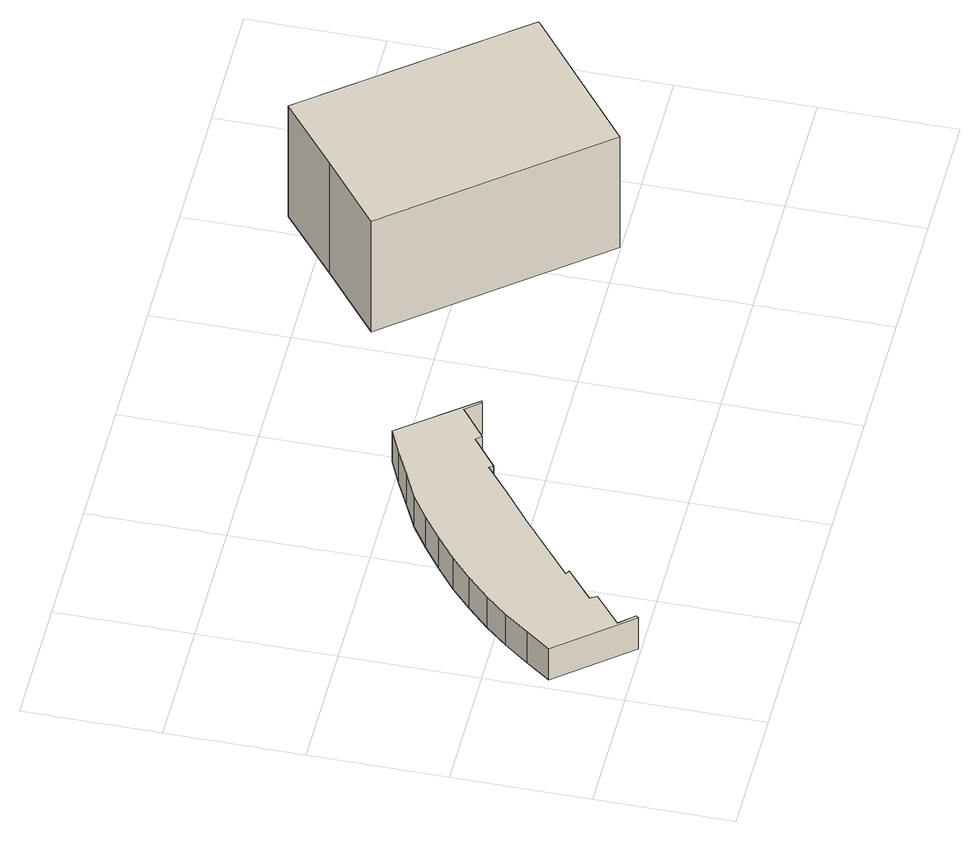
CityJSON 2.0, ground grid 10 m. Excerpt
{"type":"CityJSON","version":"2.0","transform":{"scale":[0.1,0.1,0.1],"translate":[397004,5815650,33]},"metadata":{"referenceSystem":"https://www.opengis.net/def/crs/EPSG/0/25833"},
"CityObjects":{
"building1":{"type":"Building","attributes":{"Gemeindeschluessel":"11000009","BezugspunktDach":"2200","function":"31001_2463","measuredHeight":2.93,"storeysAboveGround":1},"address":[{"country":"Germany","locality":"Berlin","thoroughfareNumber":"39 (2)","thoroughfareName":"Neue Krugallee"}],"geometry":[{"type":"Solid","lod":"1","boundaries":[[[[0,1,2,3,4,5,6,7,8,9,10,11,12,13,14,15,16,17,18,19,20,21,22,23,24,25,26,27,28]],[[29,30,31,32,33,34,35,36,37,38,39,40,41,42,43,44,45,46,47,48,49,50,51,52,53,54,55,56,57]],[[29,57,28,27]],[[30,29,27,26]],[[31,30,26,25]],[[32,31,25,24]],[[33,32,24,23]],[[34,33,23,22]],[[35,34,22,21]],[[36,35,21,20]],[[37,36,20,19]],[[38,37,19,18]],[[39,38,18,17]],[[40,39,17,16]],[[41,40,16,15]],[[42,41,15,14]],[[43,42,14,13]],[[44,43,13,12]],[[45,44,12,11]],[[46,45,11,10]],[[47,46,10,9]],[[48,47,9,8]],[[49,48,8,7]],[[50,49,7,6]],[[51,50,6,5]],[[52,51,5,4]],[[53,52,4,3]],[[54,53,3,2]],[[55,54,2,1]],[[56,55,1,0]],[[57,56,0,28]]]]}]},
"building2":{"type":"Building","attributes":{"Gemeindeschluessel":"11000009","BezugspunktDach":"2200","function":"31001_1010","measuredHeight":10.91,"storeysAboveGround":2},"address":[{"country":"Germany","locality":"Berlin","thoroughfareNumber":"39","thoroughfareName":"Neue Krugallee"}],"geometry":[{"type":"Solid","lod":"1","boundaries":[[[[58,59,60,61,62,63]],[[64,65,66,67,68,69]],[[64,69,63,62]],[[65,64,62,61]],[[66,65,61,60]],[[67,66,60,59]],[[68,67,59,58]],[[69,68,58,63]]]]}]}
},
"vertices":[
[51,2,39],[53,4,39],[43,15,39],[66,34,39],[63,39,39],[86,58,39],[83,60,39],[106,79,39],[129,98,39],[152,116,39],[174,134,39],[176,131,39],[199,149,39],[203,145,39],[226,163,39],[235,152,39],[237,153,39],[195,206,39],[175,197,39],[155,187,39],[135,177,39],[117,165,39],[99,152,39],[81,138,39],[65,123,39],[49,107,39],[35,91,39],[21,73,39],[8,55,39],[21,73,10],[35,91,10],[49,107,10],[65,123,10],[81,138,10],[99,152,10],[117,165,10],[135,177,10],[155,187,10],[175,197,10],[195,206,10],[237,153,10],[235,152,10],[226,163,10],[203,145,10],[199,149,10],[176,131,10],[174,134,10],[152,116,10],[129,98,10],[106,79,10],[83,60,10],[86,58,10],[63,39,10],[66,34,10],[43,15,10],[53,4,10],[51,2,10],[8,55,10],
[436,101,113],[533,178,113],[535,180,113],[417,328,113],[368,288,113],[318,248,113],[368,288,9],[417,328,9],[535,180,9],[533,178,9],[436,101,9],[318,248,9]
]}
